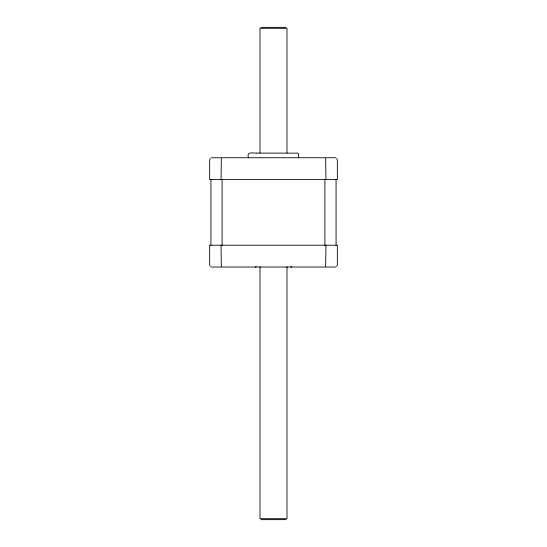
<?xml version="1.0" encoding="UTF-8"?>
<svg xmlns="http://www.w3.org/2000/svg" width="547" height="547" viewBox="0 0 547 547"><rect width="100%" height="100%" fill="white"/><g stroke="black" fill="none" stroke-linecap="round" stroke-linejoin="round"><path stroke-width="0.82" d="M221.33 158.329L221.056 179.553M325.67 266.451L325.944 245.227M210.322 158.329L209.651 159.943L209.651 179.553L337.349 179.553L337.349 159.943L336.678 158.329M256.249 266.546L255.258 267.114M336.678 266.451L337.349 264.837L337.349 245.227L209.651 245.227L209.651 264.837L210.322 266.451M211.347 157.741L335.653 157.741M335.653 267.039L211.347 267.039M260.96 27.35L286.04 27.35M256.249 153.105C252.105 153.126 246.437 151.3 248.42 157.666M256.399 153.105L297.739 153.146L298.546 153.946L298.58 157.666M260.96 519.65L286.04 519.65M291.742 267.114L290.751 266.546M325.67 158.329L325.944 179.553M221.33 266.451L221.056 245.227M336.07 179.553L336.07 245.227M324.897 179.553L324.897 245.227M286.99 153.037L286.99 28.3L260.01 28.3L260.01 153.037M286.99 266.662L286.99 518.7L260.01 518.7L260.01 266.662M222.103 179.553L222.103 245.227M210.93 179.553L210.93 245.227"/></g></svg>
